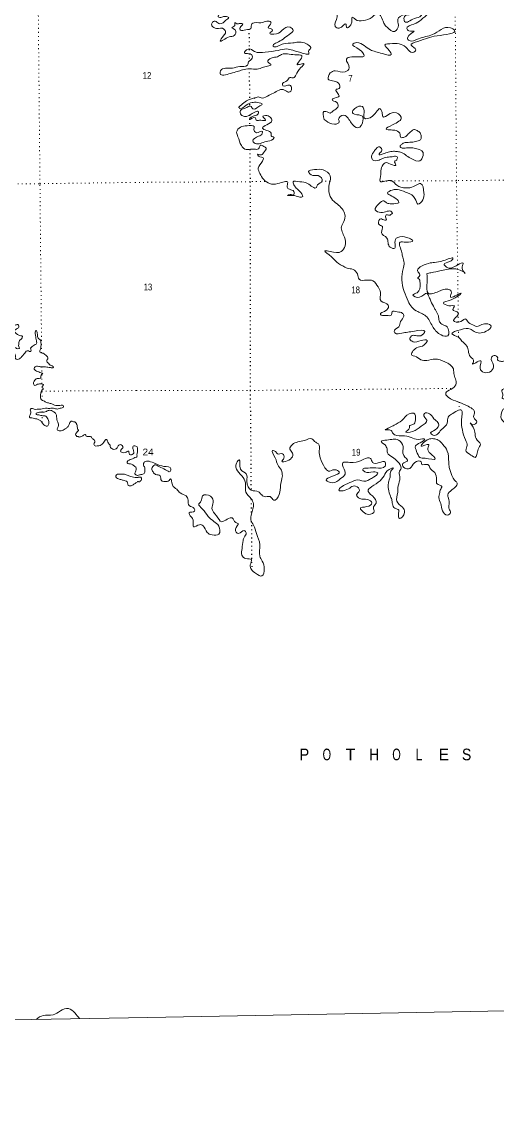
# Model space of a CAD drawing. Header units: feet. Extents: x 248627 to 501257, y -181930 to 5472.
# Drawn here: x 404040 to 416278, y -181930 to -154041 of the extents above; entities that cross this region are included whole.
import ezdxf
from ezdxf.enums import TextEntityAlignment as Align

# ---------------------------------------------------------------- set-up
doc = ezdxf.new("R2010")
doc.units = ezdxf.units.FT
doc.header["$LTSCALE"] = 70
doc.linetypes.add('DOTTED', pattern=[1.5, 0.3, -1.2])
doc.linetypes.add('MEDIUM_DASHED', pattern=[4.5, 3, -1.5])
for name, color, linetype, lineweight in [('39', 7, 'Continuous', 13), ('4', 7, 'Continuous', 13), ('41', 7, 'MEDIUM_DASHED', 13), ('6', 7, 'DOTTED', 25), ('7', 7, 'DOTTED', 13)]:
    doc.layers.add(name, color=color, linetype=linetype, lineweight=lineweight)

msp = doc.modelspace()

# ---------------------------------------------------------------- linework, layer by layer
at = {"layer": '39'}
msp.add_line((415452.04, -160517.75), (415435.23, -160495.48), dxfattribs=at)
for points in [[(409720.16, -155282.1), (409415.94, -155374.27), (409146.33, -155375.22), (409159.18, -155304.54), (409461.78, -155234.55), (409652.26, -155196.81), (409846.77, -155159.01), (409868.33, -155126.41), (409873.45, -155073.98), (409925.08, -155034.79), (409973.31, -154917.16), (409885.87, -154864.44), (409770.93, -154850.46), (409863.67, -154746.1), (410029.77, -154809.45), (410307.67, -154822.43), (410640.94, -154780.05), (410853.55, -154741.9), (411013.13, -154777.2), (411114.23, -154805.52), (411259.83, -154847.11), (411332.63, -154867.9), (411431.27, -154870.1), (411425.76, -154785.67), (411473.26, -154740.52), (411313.64, -154588.49), (411013.83, -154588), (410778.81, -154610.45), (410616.97, -154675.83), (410512.34, -154675.75), (410509.94, -154653.66), (410599.26, -154583.58), (410923.49, -154370.29), (411022.22, -154263.81), (410946.31, -154180.68), (410736.59, -154269.08), (410525.01, -154365.57), (410421.93, -154339.3), (410493.03, -154263.52), (410435.9, -154218.28), (410381.24, -154199.17), (410457.42, -154068.95), (410384.2, -154024.01), (410245.97, -154058.77), (410024.82, -154068.89), (409960.91, -154096.24), (409934.8, -154213.45), (409806.63, -154248.02), (409674.05, -154260.54), (409658.7, -154188.36), (409727.69, -154106.58), (409656.86, -154083.74), (409578.59, -154095.25), (409525.73, -154064.02), (409520.97, -154136.57), (409449.47, -154190.22), (409539.28, -154263.02), (409507.39, -154394.44), (409375.27, -154433.1), (409149.81, -154541.93), (409231.89, -154403.55), (409286.69, -154315.99), (409244.94, -154230.22), (409055.51, -154213.6), (408935.63, -154147.38), (408938.28, -154068.84), (409016.02, -154027.15), (409113.66, -154087.74), (409224.01, -154069.6), (409293.21, -153999.89), (409366.54, -153936.14), (409281.46, -153903.5), (409193.31, -153925.26), (409096.61, -153918.99), (409139.14, -153819.59), (409180.35, -153760.46), (409163.45, -153714.48), (409042.48, -153700.61), (409085.24, -153615.29), (409189.06, -153569.1), (409233.77, -153479.71), (409136.97, -153467.41), (408988.13, -153470.16), (408938.93, -153418.74), (408954, -153360.1), (408938.01, -153251.71), (409044.54, -153016.28), (409165.05, -152889.27), (409247.7, -152783.08), (409320, -152775.71), (409413.48, -152828.32), (409563.92, -152801.39), (409675.43, -152734.93), (409727.83, -152625.28), (409828.75, -152528.82), (409930.07, -152454.49), (410019.77, -152291.83)], [(414485.68, -153153.25), (414617.76, -153227.29), (414620.03, -153356.05), (414469.73, -153391.03), (414320.71, -153383.72), (414147.4, -153368.81), (413805.04, -153465.7), (413417.04, -153599.67), (413143.62, -153612.77), (413069.3, -153620.18), (413208.94, -153665.91), (413359.52, -153647.02), (413352.18, -153687.41), (413323.03, -153746.32), (412976.85, -153740.64), (412720.65, -153703.1), (412462.37, -153661.58), (412226.86, -153655.87), (412141.43, -153717.83), (412158.93, -153912.73), (412102.94, -154161.32), (412208.41, -154209.69), (412385.6, -154101.76), (412399.26, -154192.07), (412531.58, -154050.76), (412543.47, -153925.75), (412624.92, -153980.6), (412824.69, -154013.14), (413058.51, -153922.28), (413197.55, -153819.08), (413325.37, -153993.83), (413371.53, -154101.66), (413441.4, -154184.9), (413634.43, -154292.03), (413734.26, -154133.2), (413715.48, -153980.58), (413892.38, -153856.56), (414040.74, -153825.64), (414197.42, -153810.67), (414338.26, -153810.08), (414155.92, -153853.7), (413879.65, -153933.27), (413893.59, -154039.68), (414143.71, -153960.59), (414311.54, -153893.09), (414358.44, -153813.73), (414550.02, -153723.65), (414321.29, -153989.52), (414132.1, -154101.69), (413949.03, -154217.78), (414002.35, -154275.17), (414141.35, -154284.67), (413965.23, -154452.96), (414008.82, -154528.64), (414247.4, -154479.95), (414613.77, -154374.57), (415069.45, -154199.1), (415173.2, -154263.6), (414728.98, -154404.64), (414228.49, -154548.73), (414057.2, -154648.5), (414184.06, -154768.93), (414098.67, -154832.9), (413955.99, -154728.87), (413805.27, -154624.98), (413577.55, -154605.04), (413383.01, -154640.83), (413498.19, -154783.61), (413550.35, -154889.32), (413324.5, -154861.29), (413010.89, -154762.43), (412854.1, -154656.64), (412657.58, -154579.77), (412557.71, -154621.86), (412725.09, -154757.64), (412852.66, -154918.31), (412537.29, -154948.29), (412393.45, -155007.3), (412467.81, -155231.34), (412360.92, -155331.94), (412108.96, -155306.4), (411979.13, -155361.13), (411927.58, -155519.07), (412188.93, -155620.91), (412207.53, -155763.46), (412127.39, -155783.06), (412206.86, -155954.68), (412089.04, -156005.16), (412029.47, -156050.53), (412149.42, -156120.77), (412179.27, -156216.83), (412122.28, -156294.36), (412036.78, -156352.29), (411973.12, -156393.72), (411930.6, -156378.41), (411815.45, -156352.36), (411823.04, -156555.49)], [(410018.89, -156018.55), (410126.77, -155979.02), (410223.82, -156005.4), (410405.66, -155933.61), (410551.33, -155864.5), (410702.89, -155787.23), (410836.21, -155816.97), (410913.39, -155857.81), (410986.08, -155757.85), (410936.32, -155674.24), (410761.54, -155689.54), (410754.44, -155629.3), (410863.98, -155564.88), (410942.92, -155476.88), (411035.66, -155487.24), (411094.76, -155415.71), (411224.2, -155224.13), (411298.9, -155124.13), (411218.59, -155133.66), (411128.25, -155145.39), (411186.97, -155051.73), (411247.06, -154921.81), (411071.5, -154892.85), (410727.29, -154885.12), (410623.69, -154943.39), (410463.33, -154978.55), (410370.53, -155078.89), (410453.99, -155133.7), (410260.25, -155215.77), (410102.13, -155262.97), (409902.71, -155250.55), (409720.16, -155282.1)], [(410169.41, -157948.6), (410126.81, -157814.54), (410234.3, -157633.43), (410256.95, -157548.48), (410135.38, -157500.41), (410110.47, -157456.59), (410183.16, -157471.35), (410262.74, -157419.56), (410326.92, -157293.6), (410271.91, -157254.36), (410188.73, -157215.64), (410130.08, -157313.33), (410029.62, -157321.23), (409888.89, -157327.85), (409816.51, -157331.2), (409691.97, -157228.85), (409603.46, -157001.04), (409571.28, -156886.91), (409671.57, -156754.24), (409837.95, -156718.96), (410021.45, -156741.74), (410012.67, -156814.35), (410078.52, -156897.67), (410234.88, -156864.59), (410231.71, -156912.95), (410136.5, -156991.19), (409987.72, -157112.69), (410045.11, -157172.01), (410327.98, -157124.51), (410512.01, -157062.75), (410537.41, -157020.01), (410474.6, -156995.01), (410461.01, -156908.72), (410335.03, -156838.59), (410239.43, -156779.98), (410344.52, -156691.49), (410477.52, -156588.4), (410431.68, -156498.68), (410316.25, -156456.54), (410246.17, -156475.94), (410314.27, -156573.3), (410235.97, -156582.8), (410155.37, -156576.24), (410076.92, -156577.69), (410053.7, -156515.73), (409903.34, -156546.68), (409940.67, -156495.68), (410124.35, -156413.79), (410131.4, -156357.31), (409973.31, -156406.52), (409775.38, -156478.6), (409686.1, -156435.98), (409672.09, -156325.54), (409835.72, -156248.05), (409927.64, -156212.14), (409989.33, -156287.48), (410139.16, -156226.34), (410228.62, -156164.31), (410113.15, -156120.15), (409968.36, -156124.84), (409814.58, -156190.07), (409640.99, -156273.78), (409626.17, -156235.15)], [(410029.79, -156004.9), (409828.09, -156078.86), (409686.89, -156186.44), (409619.65, -156246.95)], [(411823.04, -156555.49), (411871.99, -156592.83), (412084.78, -156679.47), (412212.53, -156620.75), (412195.3, -156556.67), (412326.19, -156447.58), (412440.24, -156525.98), (412518.83, -156647.3), (412692.14, -156776.93), (412821.57, -156585.35), (412805.58, -156476.96), (412601.37, -156420.36), (412552.46, -156385.03), (412614.84, -156271.17), (412805.19, -156225.39), (412850.22, -156383.56), (412852.55, -156516.35), (413069.05, -156470.08), (413266.98, -156283.28), (413310.95, -156381.08), (413330.89, -156485.37), (413614.75, -156379.5), (413802, -156500.82), (413582.08, -156696.08), (413416.97, -156803.79), (413548.17, -156827.53), (413671.19, -156843.37), (413779.6, -156944.01), (413779.16, -156984.06)], [(413778.3, -156972.12), (413798.11, -157023.63), (413841.7, -157023.63), (413920.94, -156991.93), (413988.3, -156928.53), (414067.54, -156861.18), (414130.94, -156817.59), (414214.14, -156841.37), (414289.43, -156904.76), (414321.12, -156995.89), (414297.35, -157083.06), (414237.92, -157110.8), (414107.16, -157138.53), (413940.75, -157150.42), (413877.36, -157162.31), (413837.73, -157182.12), (413806.04, -157201.93), (413774.34, -157261.36), (413829.81, -157293.06), (413873.39, -157297.02), (414008.11, -157285.13), (414138.86, -157297.02), (414368.67, -157407.96), (414368.67, -157487.21), (414285.46, -157621.92), (414075.47, -157570.41), (413944.71, -157491.17), (413813.96, -157404), (413706.98, -157384.19), (413603.96, -157376.27), (413540.57, -157384.19), (413409.81, -157419.85), (413318.68, -157451.55), (413235.48, -157459.47), (413235.48, -157443.62), (413283.02, -157396.08), (413310.76, -157344.57), (413298.87, -157300.98), (413267.17, -157273.25), (413251.32, -157265.32), (413132.46, -157340.61), (413080.95, -157415.89), (413041.33, -157503.06), (413069.06, -157598.15), (413235.48, -157602.11), (413334.53, -157558.53), (413481.13, -157526.83), (413603.96, -157510.98), (413659.43, -157503.06), (413703.02, -157518.91), (413699.06, -157566.45)], [(415582.03, -164367.54), (415647.2, -164412.63), (415754.62, -164342.21), (415670.17, -164231.07), (415694.27, -164113.89), (415489.67, -163920.43), (415262.58, -163821.98), (415015.1, -163707.81), (414949.21, -163622.48), (415187.16, -163422.86), (415212.53, -163263.39), (415163.97, -163133.47), (415147.17, -162978.8), (414930.67, -162795.63), (414677.89, -162723.82), (414461.19, -162758.01), (414311.98, -162740.64), (414151.35, -162644.99), (414078.58, -162626.21), (414200.01, -162436.79), (414350.09, -162389.74), (414472.29, -162244.58), (414317.44, -162249.46), (414108.68, -162277.47), (414031.08, -162212.48), (414063.86, -162131.37), (414307.17, -162122.85), (414409.86, -162012.27), (414146.11, -162003.05), (413971.57, -162032.44), (413823.08, -162055.31), (413643.88, -162048.56), (413625.11, -162010.67), (413743.78, -161893.75), (413787.64, -161756.08), (413869.76, -161619.72), (413842.34, -161547.77), (413698.78, -161508.16), (413574, -161506.44), (413549.37, -161593.44), (413432.81, -161601.63), (413291.8, -161592.16), (413271.47, -161580.46), (413434.29, -161456.69), (413472.4, -161335.23), (413287.49, -161231.98), (413269.48, -161008.91), (413210.65, -160867.09), (413073.06, -160708.63), (412921.85, -160691.29), (412724.3, -160670.79), (412677.58, -160530.77), (412566.91, -160416.08), (412415.45, -160384.66), (412301.78, -160328.4), (412192, -160264.01), (412009.87, -160090.26), (411844.25, -159940.36), (411981.28, -159951.92), (412263.03, -159954.76), (412361.05, -159808.04), (412343.09, -159586.98), (412267.92, -159316.67), (412331.93, -159180.64), (412357.05, -159007.09), (412157.06, -158733.04), (412009.76, -158594.87), (411941.26, -158360.66), (411962.43, -158191.21), (411979.3, -158005.73), (411795.58, -157856.17), (411570.09, -157848.26), (411416.02, -157897.39), (411530.46, -157997.92), (411671.37, -158001.36), (411774.45, -158142.35), (411651.47, -158243.24), (411622.43, -158308.18), (411393.26, -158205.75), (411193.24, -158159.13), (411024.35, -158166.27), (411062.36, -158268.21), (411244.99, -158470.13), (411272.44, -158544.09), (411198.16, -158553.51), (411006.29, -158512.78), (410877.49, -158511.13), (410945.49, -158487.74), (411034.35, -158506.22), (411044.72, -158409.42), (410927.07, -158355.24), (410869.69, -158295.93), (410885.77, -158180.91), (410632.68, -158205.71), (410419.44, -158207.64), (410266.67, -158101.78), (410169.41, -157948.6)], [(413691.85, -157578.13), (413696.44, -157593.62), (413638.81, -157634.94), (413670.68, -157730.96), (413531.5, -157711.39), (413393.98, -157671.66), (413297.57, -157796.21), (413276.54, -157973.72), (413265.54, -158149.02), (413550.95, -158131.67), (413689.89, -158251.87), (413922.48, -158320.03), (413978.83, -158321), (414170.84, -158255.06), (414302.82, -158208.35), (414389.42, -158442.23), (414362.46, -158625.87), (414235.6, -158734.89), (414158.63, -158591.4), (413968.95, -158445.97), (413754.36, -158371.44), (413569.27, -158372.85), (413453.95, -158451.46), (413563.95, -158527.92), (413740.01, -158699.77), (413563.42, -158727.18), (413428.16, -158701.5), (413360.94, -158654.44), (413229.42, -158727.31), (413137.56, -158881.97), (413283.66, -158951.73), (413559.05, -158936.58), (413579.7, -158966.38)], [(413579.7, -158966.38), (413496.2, -159024.28), (413415.53, -159013.69), (413410.84, -159090.26), (413425.74, -159136.28), (413325.02, -159130.09), (413282.46, -159112.76), (413224.42, -159244.65), (413322.24, -159315.3), (413298.7, -159464.67), (413434.04, -159609.09), (413520.71, -159847), (413641.82, -159868.91), (413646.06, -159766.19), (413677.64, -159616.67), (413769.53, -159578.74), (414009.63, -159616.57), (414107.28, -159677.16), (413932.92, -159716.61), (413775.99, -159717.5), (413820.92, -159984.35), (413845.13, -160102.65), (413877.81, -160244.94), (413854.45, -160404.37), (413819.06, -160680.76), (413882.77, -160985.5), (413981.65, -161231.23), (414081.06, -161392.41), (414229.88, -161502.37), (414351.59, -161558.49), (414463.7, -161640.95), (414627.38, -161909.63), (414834, -162103.05), (415001.37, -162124.11), (414983.26, -161895.01), (414847.22, -161825.07), (414781.3, -161737.73), (414763.02, -161613.28), (414694.17, -161473.67), (414654.64, -161399.93), (414567.23, -161234.5), (414525.16, -161130.62), (414461.01, -161029.16), (414277.72, -161133.18), (414107.7, -161075.94), (414213.28, -161015.62), (414289.43, -160768.67), (414245.07, -160648.73), (414236.99, -160646.87), (414282.01, -160575.6), (414238.15, -160483.82), (414503.87, -160261.55), (414662.38, -160236.48), (414890.95, -160190), (415137.44, -160133.11), (415058.36, -160213.07), (414906.65, -160282.29), (414972.36, -160357.55), (415265.04, -160295.79), (415397.09, -160253.1), (415376.63, -160348.07), (415452.04, -160517.75)], [(404410.6, -161985.85), (404390.46, -162022.07), (404398.47, -162124.75), (404402.48, -162156.96), (404424.56, -162283.81), (404424.55, -162322.06), (404390.33, -162350.21), (404340, -162386.4), (404283.64, -162424.59), (404271.55, -162444.71), (404281.59, -162501.09), (404263.47, -162531.27), (404217.19, -162515.12), (404154.8, -162523.11), (404120.57, -162569.37), (404076.28, -162621.67), (404040.03, -162665.92), (403961.52, -162728.25), (403901.15, -162724.17), (403873, -162687.9), (403883.07, -162651.67), (403869, -162611.4), (403836.82, -162577.14), (403786.53, -162532.8), (403764.4, -162508.62), (403770.46, -162462.32), (403800.66, -162428.13), (403861.03, -162428.19), (403911.33, -162450.39), (403969.69, -162454.47), (403981.77, -162442.41), (403965.69, -162400.11), (403963.7, -162345.76), (403965.73, -162297.44), (403985.88, -162247.13), (404016.08, -162218.98), (404050.3, -162180.76), (404060.38, -162154.6), (404054.35, -162132.45), (404046.3, -162128.42), (404018.13, -162122.35), (403967.82, -162110.22), (403905.46, -162071.91), (403877.29, -162049.73), (403853.16, -162007.43), (403871.29, -161973.23), (403901.48, -161951.11), (403939.73, -161929.01), (403965.9, -161902.86), (403965.92, -161864.61), (403943.79, -161838.42), (403875.36, -161854.46), (403802.91, -161872.5), (403778.76, -161866.44), (403752.61, -161846.28), (403718.41, -161816.05), (403635.9, -161822), (403597.69, -161777.68), (403601.72, -161753.52), (403652.05, -161713.31), (403732.55, -161699.3), (403772.81, -161671.16), (403784.9, -161628.89), (403792.97, -161586.62), (403782.93, -161528.23), (403742.69, -161518.12), (403706.47, -161508.02), (403658.17, -161514.01), (403599.82, -161499.86), (403565.61, -161489.76), (403561.6, -161447.48), (403587.77, -161425.36), (403603.89, -161375.05), (403563.68, -161304.55), (403533.51, -161264.26), (403489.26, -161207.84), (403487.25, -161199.79), (403501.35, -161157.53), (403523.5, -161137.42), (403537.61, -161081.06), (403515.49, -161032.72), (403491.36, -160998.48), (403433.01, -160964.19), (403392.78, -160927.92), (403352.56, -160871.51), (403330.46, -160790.96), (403290.22, -160752.67), (403252, -160736.52), (403199.68, -160728.42), (403177.55, -160702.23), (403181.58, -160684.11), (403223.86, -160657.98), (403266.12, -160639.91), (403314.43, -160623.85), (403358.7, -160629.93), (403449.23, -160682.37), (403529.7, -160742.84)], [(414466.87, -160528.95), (414474.13, -160745.13), (414499.26, -161030.46), (414766.04, -160983.27), (415000.43, -160924.6), (415094.05, -160985.26), (415070.34, -161124.57), (415340.22, -161024.99), (415089.78, -161200.69), (414892.03, -161282.84), (415028.03, -161350.77), (415177.16, -161364.11), (415132.31, -161445.45), (415272.69, -161533.42), (415234.09, -161626.72), (415153.42, -161730.85), (415342.99, -161755.53), (415470.7, -161694.8), (415507.93, -161752.48), (415644.33, -161842.54), (415719.42, -161879.39), (415989.91, -161814.02), (416119.84, -161880.05), (415991.32, -162009.22), (415681.56, -162014.94), (415583.88, -161952.34), (415334.67, -161969.02), (415109.11, -162071.81), (415287.92, -162171.15), (415367.95, -162260.24), (415490.94, -162388.79), (415533.43, -162516.81), (415586.36, -162666.78), (415668.87, -162781.99), (415637.85, -162848.98), (415849.69, -162766.57), (415832.93, -162958.08), (415935.45, -163066.89), (416119.94, -163031.28), (416177.63, -162879.26), (416125.96, -162687), (416193.4, -162631.42), (416287.09, -162696.1), (416285.96, -162746.44), (416359.01, -162781.32), (416463.47, -162771.34), (416588.1, -162650.29), (416714.82, -162533.23), (416895.29, -162497.69), (417052.32, -162502.84), (417111.86, -162570.17), (416947.73, -162619.49), (416715.89, -162708.31), (416575.83, -162753.16), (416685.86, -162831.63), (416729.16, -162891.21), (416679.86, -162948.48), (416705.52, -163034.55), (416560.98, -163053.32), (416577.18, -163173.78), (416674.86, -163236.38), (416548.1, -163351.43), (416690.56, -163443.39), (416837.9, -163468.84), (416947.64, -163531.22), (417040.14, -163527.5), (417096.81, -163661.3), (416911.51, -163650.63), (416664.74, -163576.7), (416546.45, -163486.3), (416392.38, -163535.44), (416420.12, -163625.5), (416400, -163740.59), (416575.46, -163763.51), (416598.4, -163809.38), (416755.01, -163790.38), (416850.96, -163869.12), (416800.89, -164111.56), (416653.17, -164178.69), (416462.79, -163993.02), (416372.21, -164220.11), (416522.15, -164394.45), (416660.24, -164466.37), (416642.49, -164372.1), (416846.81, -164320.02), (417032.04, -164326.67), (416909.45, -164449.69), (416845.68, -164599.8), (416901.37, -164677.27), (417069.52, -164513.15), (417189.22, -164454.58)], [(414458.68, -160529.23), (414566.17, -160502.36), (414834.9, -160448.61), (415211.13, -160403.82), (415426.12, -160484.44)], [(404667.14, -164448.2), (404610.81, -164417.95), (404556.51, -164345.42), (404500.18, -164295.03), (404427.75, -164264.76), (404365.37, -164254.63), (404298.96, -164238.46), (404238.6, -164216.26), (404240.62, -164196.13), (404258.75, -164155.88), (404274.87, -164111.61), (404272.87, -164079.4), (404258.8, -164033.08), (404280.95, -163998.88), (404365.47, -164013.06), (404437.91, -164017.15), (404532.5, -164009.2), (404608.98, -163993.17), (404697.52, -163991.25), (404788.08, -163991.34), (404862.54, -163987.39), (404955.1, -164009.62), (405005.42, -163993.57), (405055.73, -163985.57), (405104.04, -163967.5), (405110.1, -163919.19), (405059.79, -163913.1), (404922.94, -163914.97), (404854.53, -163894.77), (404772.04, -163864.49), (404681.49, -163840.24), (404605.03, -163801.92), (404550.71, -163771.66), (404528.6, -163719.3), (404522.58, -163681.04), (404526.62, -163632.73), (404532.68, -163588.45), (404548.8, -163542.16), (404564.91, -163516.01), (404595.1, -163499.93), (404587.06, -163469.73), (404562.92, -163449.57), (404581.05, -163413.35), (404605.21, -163391.23), (404579.06, -163367.05), (404476.42, -163368.96), (404424.1, -163383), (404379.82, -163403.08), (404349.64, -163380.91), (404377.86, -163270.21), (404414.1, -163236.03), (404472.46, -163224.01), (404512.71, -163215.99), (404530.83, -163207.96), (404536.88, -163161.66), (404563.07, -163115.39), (404583.2, -163101.31), (404540.94, -163081.14), (404478.57, -163054.91), (404420.22, -163032.7), (404373.95, -162996.42), (404359.88, -162966.21), (404384.04, -162925.97), (404422.29, -162903.86), (404480.64, -162913.99), (404514.85, -162922.07), (404573.21, -162926.16), (404615.47, -162926.2), (404655.72, -162926.24), (404712.06, -162932.34), (404782.49, -162942.48), (404824.75, -162948.56), (404846.88, -162946.57), (404854.94, -162928.46), (404772.45, -162882.07), (404734.24, -162831.7), (404696.02, -162801.47), (404685.97, -162757.17), (404712.15, -162716.93), (404714.18, -162690.76), (404682, -162640.4), (404637.74, -162604.12), (404597.51, -162575.89), (404537.14, -162563.75), (404506.96, -162541.58), (404525.11, -162467.11), (404537.2, -162422.83), (404537.21, -162390.62), (404541.26, -162334.26), (404531.23, -162269.83), (404525.2, -162239.62), (404478.93, -162199.31), (404458.82, -162171.11), (404446.77, -162118.76), (404442.77, -162060.37), (404432.73, -162012.04), (404410.6, -161985.85)], [(407013.37, -164984.06), (406977.15, -164961.87), (406922.82, -164959.81), (406902.69, -164981.93), (406914.72, -165072.53), (406924.75, -165145.02), (406884.49, -165183.23), (406842.23, -165191.24), (406804.01, -165148.92), (406793.97, -165094.56), (406751.71, -165100.55), (406705.41, -165130.71), (406630.95, -165126.6), (406588.7, -165110.46), (406594.75, -165066.17), (406628.98, -165023.93), (406649.12, -164991.74), (406629.01, -164951.46), (406574.69, -164921.2), (406536.45, -164941.3), (406498.18, -165005.68), (406467.99, -165033.83), (406413.65, -165047.87), (406363.34, -165029.7), (406323.11, -164999.46), (406317.09, -164963.22), (406303.02, -164918.92), (406270.84, -164884.66), (406246.71, -164828.27), (406222.58, -164794.02), (406150.1, -164864.41), (406061.52, -164944.85), (405983.03, -164960.87), (405916.63, -164948.73), (405900.54, -164910.46), (405918.68, -164864.17), (405926.74, -164831.97), (405884.49, -164793.68), (405834.21, -164733.23), (405814.09, -164715.1), (405751.71, -164719.06), (405701.4, -164706.93), (405677.27, -164668.65), (405614.88, -164696.78), (405572.61, -164718.88), (405504.18, -164724.85), (405480.04, -164716.77), (405471.99, -164720.79), (405443.82, -164694.59), (405427.74, -164666.39), (405433.78, -164642.24), (405472.04, -164597.99), (405488.15, -164575.86), (405504.25, -164569.84), (405498.22, -164551.71), (405480.12, -164519.48), (405472.09, -164469.15), (405466.07, -164422.84), (405454.01, -164396.65), (405447.98, -164380.54), (405421.83, -164352.33), (405399.7, -164336.2), (405369.52, -164336.17), (405339.34, -164318.02), (405315.19, -164322.03), (405260.82, -164410.55), (405220.54, -164474.93), (405156.12, -164523.18), (405059.51, -164567.37), (405007.19, -164567.32), (404964.93, -164551.17), (404952.87, -164522.98), (404968.99, -164484.74), (404989.13, -164440.47), (404985.12, -164398.19), (404967.03, -164349.86), (404946.94, -164283.4), (404940.92, -164235.08), (404938.92, -164194.82), (404928.88, -164148.51), (404910.78, -164120.3), (404854.46, -164073.94), (404763.91, -164041.64), (404675.35, -164069.74), (404614.97, -164093.83), (404528.44, -164087.71), (404466.05, -164101.74), (404413.72, -164115.77), (404409.69, -164141.94), (404484.14, -164162.15), (404580.72, -164184.39), (404661.22, -164190.51), (404697.42, -164238.86), (404737.63, -164327.48), (404731.56, -164412.03), (404715.45, -164438.18), (404667.14, -164448.2)], [(413388.6, -164927.33), (413288.45, -164838.61), (413432.78, -164807.76), (413734.64, -164810.24), (413854.16, -164971.05), (413870.29, -165202.21), (413963.43, -165349.42), (413843.8, -165412.01), (413863.56, -165506.24), (414031.15, -165539.37), (414155.22, -165386.13), (414317.94, -165371.05), (414330.99, -165427.16), (414490.15, -165438.31), (414543.96, -165523.86), (414666.84, -165646.37), (414712.33, -165830.7), (414728.25, -165935.06), (414848.2, -166005.3), (414809.56, -166096.58), (414798.55, -166157.16), (414772.72, -166290.48), (414821.64, -166440.52), (414867.23, -166630.88), (414997.87, -166737.15), (415073.28, -166677.39), (415037.43, -166583.46), (415035.2, -166456.7), (415022.46, -166303.98), (415002.8, -166215.78), (415111.24, -166089), (415238.7, -165899.47), (415179.34, -165842.2), (415110.85, -165722.7), (415042.73, -165510.62), (415026.25, -165374.07), (414991.1, -165090.93), (414875.45, -164922), (414756.77, -164809.47), (414635.42, -164773.47), (414373.75, -164882.96), (414314.89, -164968.58), (414513.25, -164920.64), (414486.93, -165025.78), (414559.62, -165155.26), (414682.75, -165291.86), (414422.95, -165278.54), (414283.67, -165252.94), (414202.57, -165103.49), (414169.89, -164961.2), (414291.21, -164880.46), (414412.25, -164783.63), (414243.36, -164790.78), (414065.5, -164745.76), (413950.14, -164707.64), (413690.31, -164692.31), (413594.82, -164639.73), (413545.13, -164560.15), (413393.99, -164546.84), (413505.64, -164488.42), (413625.23, -164423.82), (413822.28, -164301.43), (414008.5, -164134.97), (414128.94, -164118.66), (414172.21, -164290.94), (414105.86, -164408.9), (414015.95, -164444.78), (414018.88, -164497.05), (413922.09, -164599.47), (414094.96, -164590.24), (414319.86, -164449.23), (414460.06, -164297.7), (414385.03, -164150.15), (414428.61, -164111.11), (414560.13, -164152.96), (414677.26, -164291.68), (414765.34, -164380.62), (414677.76, -164549.28), (414562.33, -164621.86), (414629.8, -164683), (414834.69, -164548.4), (414990.52, -164370.42), (415015.99, -164216.99), (415095.21, -164145.08), (415358.89, -164035.55), (415357.27, -164287.16), (415377.96, -164548.42), (415460.96, -164806.52), (415505.67, -164946.58), (415467.56, -165068.04), (415598.56, -165194.43), (415710.32, -165256.77), (415787.07, -165044.03), (415841.16, -164916.23), (415733.99, -164771.29), (415702.86, -164602.8), (415582.03, -164367.54)], [(410748.77, -165732.85), (410722.06, -165586.42), (410629.1, -165449.26), (410563.53, -165267.32), (410493.83, -165079.42), (410574.79, -165106.11), (410622.11, -165165.61), (410752.78, -165159.17), (410788.96, -165271.21), (410736.1, -165354.71), (410986.08, -165267.57), (411010.07, -165144.35), (410941.86, -165040.96), (410998.21, -164927.21), (411318.24, -164818.65), (411508.7, -164778.91), (411604.79, -164865.69), (411675.86, -164902.61), (411697.25, -165089.39), (411720.51, -165268.09), (411843.64, -165519.41), (411935.71, -165606.26), (412092.03, -165571.17), (412211.74, -165627.33), (412036.56, -165735.22), (411877.45, -165840.8), (412031.52, -165906.39), (412246.99, -165801.78), (412361.61, -165682.92), (412314.21, -165504.68), (412294.48, -165412.46), (412571.71, -165387.21), (412843.82, -165299.67), (413012.53, -165282.46), (413070.62, -165382.02), (413235.74, -165389.03), (413394.47, -165376.04), (413392.21, -165476.71), (413155.64, -165525.36), (412952.48, -165529.11), (412816.26, -165563.83), (412867.68, -165627.28), (413088.94, -165623.2), (413200.17, -165655.36), (413091.42, -165764.04), (412991.8, -165820.22), (412891.97, -165864.33), (412686.23, -165835.93), (412486.18, -165902.01), (412258.89, -166020.93), (412199.78, -166092.47), (412366.95, -166101.46), (412630.69, -165995.95), (412731.27, -166108.81), (412656.74, -166218.87), (412738.86, -166311.95), (412942.54, -166338.38), (413052.75, -166426.91), (412913.58, -166522.06), (412755.38, -166565.24), (412827.33, -166652.46), (412965.42, -166724.38), (413112.85, -166641.15), (413089.32, -166561.08), (413157.53, -166435.04), (413063.69, -166247.58), (412956.3, -166090.57), (412993.71, -166043.59), (413216.45, -165894.56), (413364.37, -165724.78), (413496.35, -165563.34), (413600.31, -165525.19), (413537.32, -165604.85), (413523.31, -165723.85), (413504.68, -165808.73), (413476.38, -165915.92), (413477.09, -166070.88), (413530.63, -166255.06), (413566.8, -166367.1), (413580.39, -166453.39), (413640.63, -166560.96), (413740.08, -166609.44), (413731.89, -166716.26), (413759.95, -166824.42), (413890.05, -166671.07), (413837.44, -166539.21), (413693.88, -166384.87), (413714.06, -166159.09), (413727.08, -165983.75), (413771.75, -165777.63), (413755.23, -165639.06), (413801.6, -165529.53), (413714.25, -165368.12), (413577.29, -165245.86), (413450.6, -165135.49), (413442.8, -165035.01), (413388.6, -164927.33)], [(407031.84, -165716.76), (407007.02, -165714.83), (406976.84, -165700.7), (406956.72, -165686.59), (406952.71, -165664.44), (406966.81, -165630.23), (406986.96, -165563.82), (406986.97, -165531.61), (406954.79, -165487.29), (406930.65, -165471.16), (406896.45, -165446.96), (406862.25, -165428.81), (406824.02, -165416.69), (406769.69, -165410.6), (406753.6, -165390.45), (406767.7, -165346.18), (406803.93, -165322.05), (406862.3, -165301.98), (406926.71, -165271.85), (406985.08, -165249.76), (407003.2, -165241.73), (407007.24, -165191.4), (407017.12, -165114.92), (407013.37, -164984.06)], [(407031.84, -165716.76), (407108.25, -165697.46), (407192.2, -165665.72), (407211.08, -165594.93), (407207.83, -165524.55), (407171.97, -165430.61), (407223.04, -165359.23), (407357.94, -165364.79), (407513.96, -165426.31), (407698.1, -165485.3), (407880.29, -165548.35), (407857.36, -165617.2), (407743.9, -165573.01), (407585.56, -165493.42), (407464.06, -165449.37), (407389.25, -165543.33), (407420.94, -165629.29), (407484.43, -165692.52), (407599.75, -165728.63), (407634.05, -165848.76), (407723.05, -165875.29), (407831.21, -165847.13), (407872.78, -165808.12), (407919.79, -165964.24), (408030.39, -166074.9), (408120.55, -166167.83), (408272.86, -166247.53), (408321.03, -166355.33), (408351.66, -166495.65), (408481.78, -166571.73), (408490.95, -166635.97), (408352.87, -166678.77), (408398.96, -166782.58), (408450.76, -166868.17), (408461.85, -167041.05), (408617.82, -166985.84), (408706.86, -167014.38), (408810.43, -167183.54), (408942.41, -167251.55), (409115.01, -167226.22), (409109.39, -167021.03), (408986.62, -166904.56), (408837.42, -166772.47), (408687.09, -166575.99), (408598.4, -166452.85), (408653.56, -166385.41), (408695.34, -166243.75), (408898.78, -166256.1), (408969.92, -166411.77), (408936.43, -166567.36), (409052.43, -166756.42), (409185.9, -166908.93), (409329.59, -166841.87), (409459.88, -166813.29), (409546.48, -166932.45), (409611.34, -166959.43), (409537.38, -167101.68), (409621.79, -167210.82), (409767.36, -167135.67), (409812.67, -167195.22), (409764.47, -167314.85), (409735.67, -167393.88), (409711.15, -167601.63), (409704.06, -167770.83), (409804.21, -167859.54), (409953.55, -167884.96), (409921.73, -168020.4), (410060.35, -168237.21), (410222.53, -168306.67), (410281.71, -168124.44), (410229.87, -167922.12), (410167.26, -167794.47), (410170.22, -167504.6), (410080.61, -167214.42), (410004.39, -166998.46), (409937.58, -166860.82), (409955.05, -166709.55), (410000.85, -166453.1), (409946.18, -166319.26), (409804.39, -166150.81), (409803.01, -165957.62), (409739.38, -165771.62), (409591.48, -165599.25), (409565.85, -165400.48), (409632.83, -165318.73), (409669.18, -165555.55), (409820.29, -165681.57), (409835.65, -165868.46), (409948.36, -166099.85), (410132.11, -166136.7), (410195.56, -166197.92), (410283.26, -166264.73), (410430.13, -166264.03), (410526.36, -166358.86), (410664.62, -166211.4), (410702.76, -165977.23), (410748.77, -165732.85)], [(407033.16, -165770.79), (406996.93, -165775.21), (406920.47, -165763.05), (406846.02, -165742.85), (406753.46, -165708.53), (406660.9, -165686.29), (406598.52, -165684.22), (406542.17, -165682.15), (406481.79, -165702.22), (406461.64, -165754.54), (406507.91, -165800.89), (406592.42, -165827.14), (406676.93, -165847.36), (406733.27, -165865.54), (406763.44, -165905.83), (406777.5, -165974.29), (406839.87, -165988.45), (406876.1, -165974.39), (406944.54, -165936.21), (406980.77, -165910.07), (407008.96, -165891.99), (407035.36, -165874.91), (407036.83, -165875.66)], [(407033.71, -165770.3), (407066.33, -165760.14), (407103.42, -165767.32), (407126.15, -165808), (407110.6, -165845.09), (407090.26, -165870.21), (407073.51, -165885.76), (407062.74, -165886.96), (407048.38, -165879.78), (407045.09, -165877.09), (407036.78, -165875.64)], [(404415.96, -179718.03), (404595.17, -179614.64), (404846.49, -179604.17), (405034.99, -179499.41), (405244.43, -179436.56), (405411.98, -179551.79), (405524.48, -179699.03)]]:
    msp.add_spline(points, degree=3, dxfattribs=at)
at = {"layer": '4'}
msp.add_lwpolyline([(248626.54, 1367.98), (279703.36, 1731.35), (310779.64, 2137.47), (341855.35, 2586.32), (372930.4, 3077.93), (404004.75, 3612.28), (435078.34, 4189.37), (466151.09, 4809.2), (497222.97, 5471.78), (501256.99, -177792.42), (469933.02, -178460.37), (438608.16, -179085.23), (407282.48, -179667), (375956.01, -180205.69), (344628.84, -180701.29), (313301.02, -181153.78), (281972.62, -181563.19), (250643.67, -181929.51)], close=True, dxfattribs=at)
msp.add_lwpolyline([(248626.54, 1367.98), (279703.36, 1731.35), (310779.64, 2137.47), (341855.35, 2586.32), (372930.4, 3077.93), (404004.75, 3612.28), (435078.34, 4189.37), (466151.09, 4809.2), (497222.97, 5471.78), (501256.99, -177792.42), (469933.02, -178460.37), (438608.16, -179085.23), (407282.48, -179667), (375956.01, -180205.69), (344628.84, -180701.29), (313301.02, -181153.78), (281972.62, -181563.19), (250643.67, -181929.51)], close=True, dxfattribs=at)
at = {"layer": '6'}
for p, q in [((409887.77, -154233.33), (409891.58, -154771.19)), ((409892.24, -154865.32), (409893.59, -155055.57)), ((409894.91, -155241.91), (409900.66, -156054.7)), ((409901.42, -156162.2), (409901.93, -156233.98)), ((409903.39, -156440.07), (409905.42, -156726.57)), ((409943.47, -166335.78), (409946.82, -166725.79)), ((409948.3, -166897.35), (409958.67, -168103.81))]:
    msp.add_line(p, q, dxfattribs=at)
msp.add_lwpolyline([(409909.66, -157326.84), (409915.55, -158158.58), (409919.37, -163532.25), (409941.45, -166100.29)], dxfattribs=at)
at = {"layer": '7'}
for p, q in [((411976.24, -158148.62), (411757.77, -158149.68)), ((415274.46, -161766.24), (415256.57, -160395.2)), ((415279.47, -162150.75), (415277.33, -161986.85)), ((404561, -163357.53), (404556.79, -162925.89)), ((404564.32, -163792.96), (404562.92, -163556.76)), ((415294.59, -163955.64), (415295.14, -163834.67)), ((404566.09, -164091.74), (404565.5, -163992.14)), ((404567.61, -164348.2), (404566.59, -164176.64))]:
    msp.add_line(p, q, dxfattribs=at)
for points in [[(404553.3, -162567.96), (404510.82, -158211.28), (404458.76, -152844.15), (404404.72, -147414.61), (404368.76, -142077.7), (404356.94, -136752.88), (404354.12, -133916.34)], [(415255.28, -160296.34), (415227.06, -158132.91), (415187.1, -152763.92), (415132.25, -150047.23)], [(436468.5, -157885.39), (436468.56, -157885.39), (431185.1, -157904.51), (425847.16, -158029.29), (420538.08, -158079.07), (415227.06, -158132.91), (413294.04, -158142.25)], [(396928.08, -158256.68), (399109.54, -158244.08), (404510.82, -158211.28), (406897.98, -158177.73)], [(410298.72, -158156.73), (409915.55, -158158.58), (406897.98, -158177.73)], [(406992.16, -163532.44), (404562.88, -163550.23), (404556.57, -163550.28)], [(406992.16, -163532.44), (409919.37, -163532.25), (415157.4, -163478.62)]]:
    msp.add_lwpolyline(points, dxfattribs=at)

# ---------------------------------------------------------------- texts
at = {"layer": '41'}
for s, width, p in [('P', 0.95, (411311.72, -173049.58)), ('O', 0.7, (411891.64, -173049.58)), ('H', 0.9, (413110.54, -173049.58)), ('O', 0.7, (413684.55, -173049.58)), ('L', 0.8, (414263.3, -173049.58)), ('S', 0.9, (415488.11, -173049.58))]:
    msp.add_text(s, height=300, dxfattribs=dict(at, width=width)).set_placement(p, align=Align.CENTER)
for s, p in [('T', (412501.09, -173049.58)), ('E', (414903.46, -173049.58))]:
    msp.add_text(s, height=300, dxfattribs=at).set_placement(p, align=Align.CENTER)
at = {"layer": '7'}
for s, width, p in [('12', 0.85, (407155.12, -155511.15)), ('7', 0.85, (412443.94, -155587.34)), ('13', 0.85, (407178.7, -160956.94)), ('18', 0.85, (412523.39, -161031.18)), ('24', 1.1, (407150.54, -165202.85)), ('19', 0.85, (412535.45, -165209.51))]:
    msp.add_text(s, height=175, dxfattribs=dict(at, width=width)).set_placement(p)

doc.saveas('drawing.dxf')
